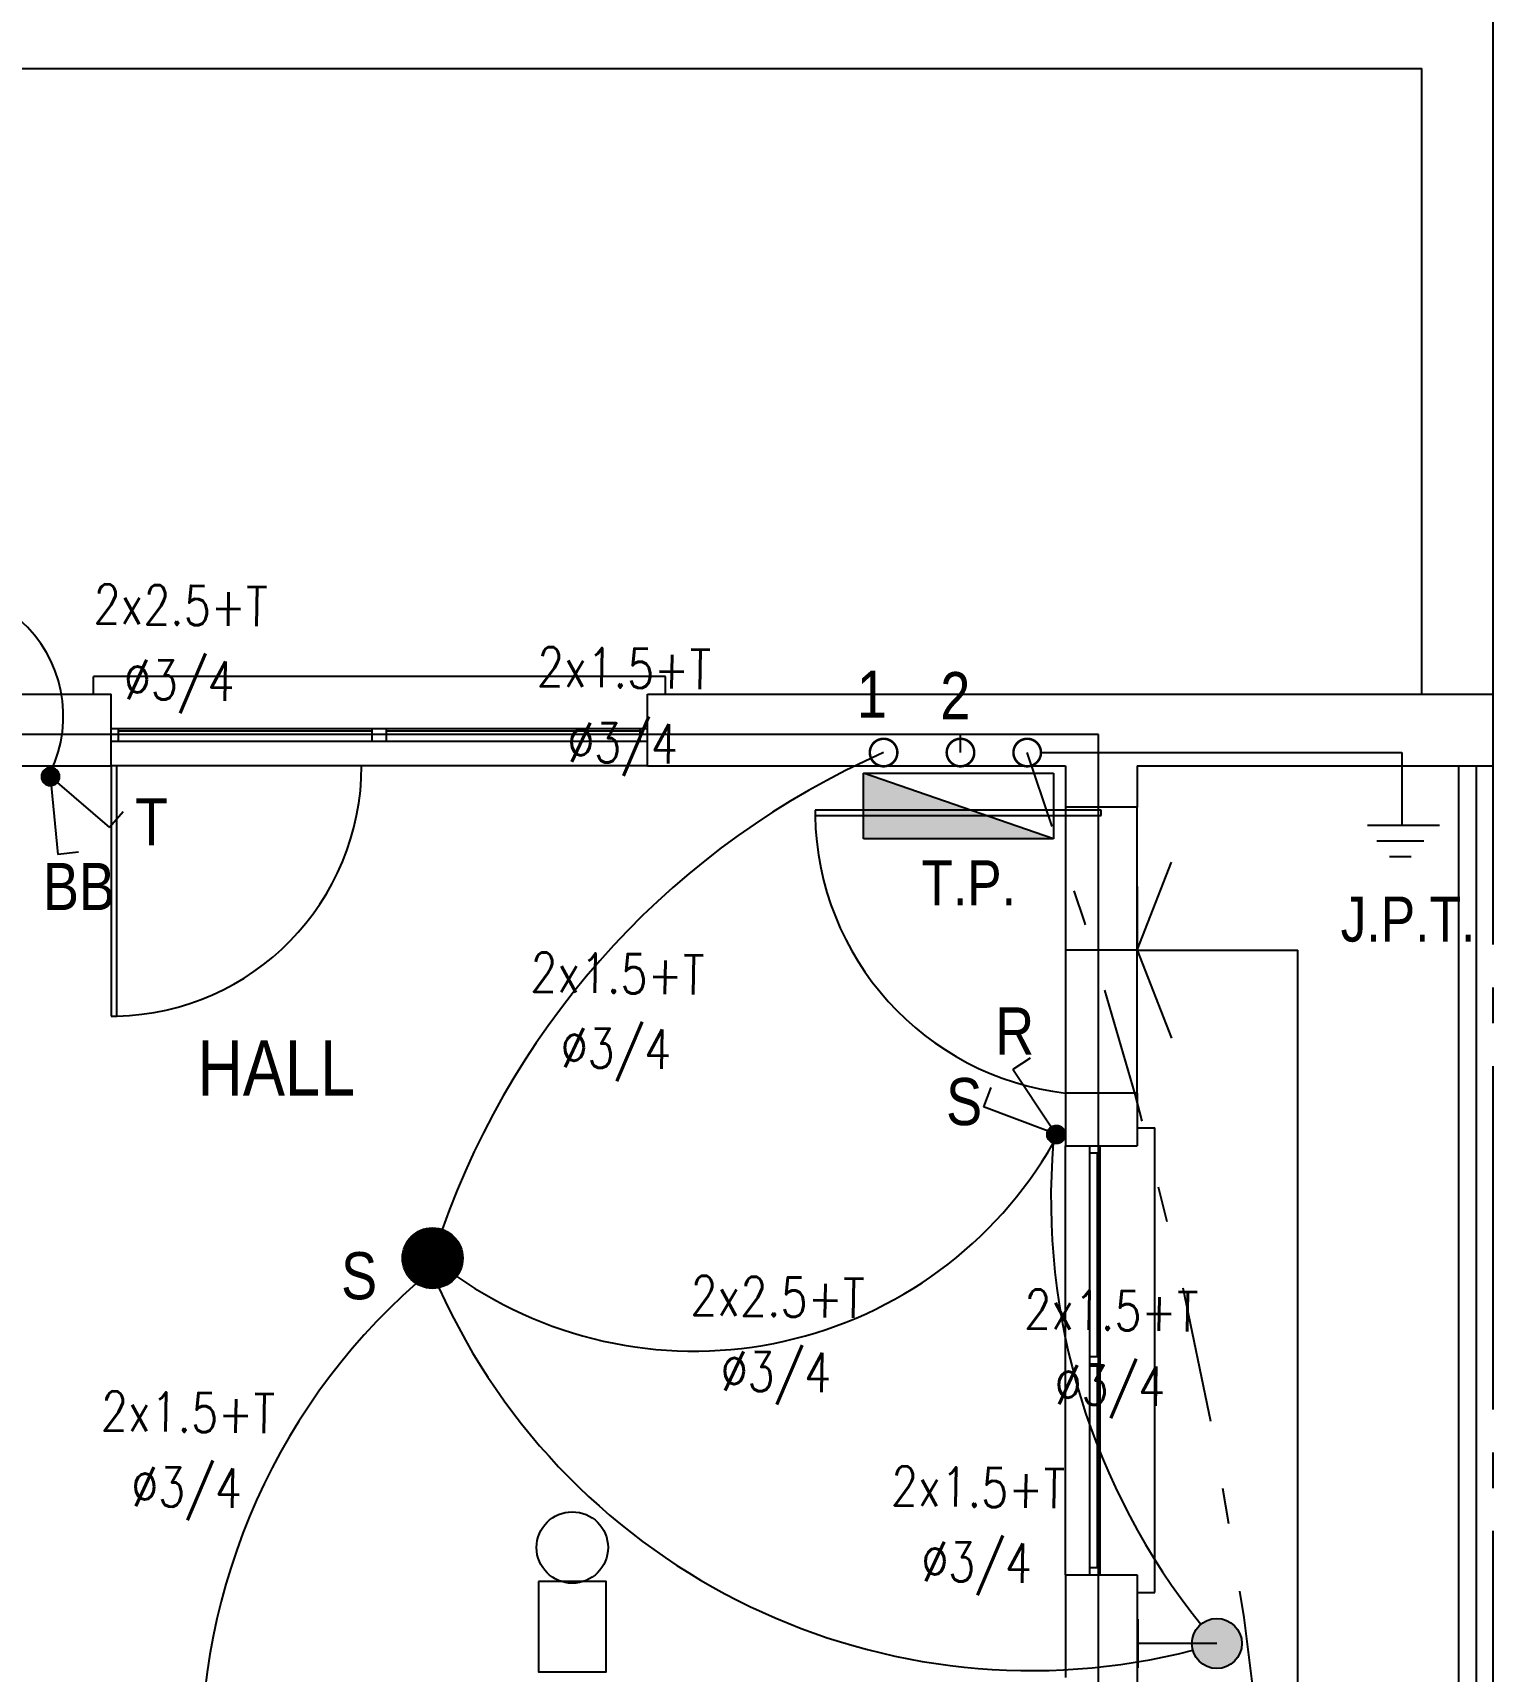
# Model space of a CAD drawing. Header units: millimetres. Extents: x 221 to 543, y -43 to 148.
# Drawn here: x 511.389 to 515.475, y 0.496 to 5.078 of the extents above; entities that cross this region are included whole.
import ezdxf
from ezdxf.enums import TextEntityAlignment as Align

# ---------------------------------------------------------------- set-up
doc = ezdxf.new("R2010")
doc.units = ezdxf.units.MM
doc.linetypes.add('ACAD_ISO04W100', pattern=[30, 24, -3, 0, -3])
doc.linetypes.add('DASHDOT', pattern=[25.4, 12.7, -6.35, 0, -6.35])
for name, color, linetype in [('10-INST-ELEC-SIMB', 1, 'Continuous'), ('10-INST-ELEC-TEXT', 7, 'Continuous'), ('10-SOLADOS', 15, 'Continuous'), ('electricidad de adad', 20, 'Continuous')]:
    doc.layers.add(name, color=color, linetype=linetype)
doc.styles.add('gardel', font='ARIALN.TTF')
doc.styles.add('NARROW', font='ARIALN.TTF')
doc.styles.add('ROMANS', font='romans.shx', dxfattribs={"width": 0.85})

# ---------------------------------------------------------------- blocks, each defined once
blk = doc.blocks.new('SEPLN504')
at = {"color": 0, "const_width": 0.169}
blk.add_lwpolyline([(-0.0819, 0.0121, 1), (0.0871, 0.0121, 1)], format="xyb", close=True, dxfattribs=at)
at = {"color": 0}
blk.add_circle((0.0026, 0.0121), 0.169, dxfattribs=at)
blk = doc.blocks.new('SEPLN510')
at = {"color": 0}
for p in [(0.0428, 0.0362), (0.4089, 0.205)]:
    blk.add_line(p, (0.332, 0.292), dxfattribs=at)
at = {"color": 0, "const_width": 0.0507}
blk.add_lwpolyline([(-0.0205, 0.0026, 1), (0.0302, 0.0026, 1)], format="xyb", close=True, dxfattribs=at)
at = {"color": 0}
blk.add_circle((0.0049, 0.0026), 0.0507, dxfattribs=at)
blk = doc.blocks.new('ELE-TEX')
at = {"style": 'ROMANS', "width": 0.8}
for tag, p in [('COND', (0.0042, 0.1619)), ('CANO', (0.0042, -0.1601))]:
    blk.add_attdef(tag, text='', height=0.2, dxfattribs=at).set_placement(p, align=Align.MIDDLE)

msp = doc.modelspace()

# ---------------------------------------------------------------- hatches: boundary and pattern name
at = {"layer": 'electricidad de adad'}
for color, points in [(256, [(514.2455, 2.8237), (513.7135, 3.008), (513.7135, 2.8237)]), (0, [(514.6322, 0.5736, 1), (514.7722, 0.5736, 1)])]:
    msp.add_hatch(color=color, dxfattribs=at).paths.add_polyline_path(points)

# ---------------------------------------------------------------- linework, layer by layer
at = {"color": 2}
for p, q in [((515.4754, 3.2285), (515.4754, 5.1785)), ((505.5397, 4.9785), (515.2754, 4.9785)), ((515.2754, 3.2285), (515.2754, 4.9785)), ((515.3788, -3.3994), (515.3788, 3.0285)), ((515.4288, -3.3994), (515.4288, 3.0285)), ((514.4788, 2.6911), (514.4788, 2.5128)), ((514.4788, 2.5128), (514.2788, 2.5128)), ((514.2788, 2.5128), (514.2788, 2.3345))]:
    msp.add_line(p, q, dxfattribs=at)
for p, q in [((513.1592, 3.2785), (511.5592, 3.2785)), ((511.5592, 3.2285), (511.5592, 3.2785)), ((513.1592, 3.2285), (513.1592, 3.2785)), ((511.6292, 3.0962), (511.6292, 3.1314)), ((512.3392, 3.1253), (511.6292, 3.1253)), ((512.3392, 3.0962), (512.3392, 3.1314)), ((512.3792, 3.0962), (512.3792, 3.1314)), ((513.0892, 3.1253), (512.3792, 3.1253)), ((513.0892, 3.0962), (513.0892, 3.1314)), ((513.1092, 3.0285), (511.6092, 3.0285)), ((511.6092, 3.0285), (511.6092, 2.3285)), ((511.6242, 2.3285), (511.6242, 3.0285)), ((514.3781, 2.904), (513.5781, 2.904)), ((513.5781, 2.904), (513.5781, 2.889)), ((513.5781, 2.889), (514.3781, 2.889)), ((514.3781, 2.889), (514.3781, 2.904)), ((514.4788, 2.5128), (514.5756, 2.7591)), ((514.4788, 2.5128), (514.9288, 2.5128)), ((514.4788, 2.5128), (514.5756, 2.2665)), ((514.9288, -3.5215), (514.9288, 2.5128)), ((511.6092, 2.3285), (511.6242, 2.3285)), ((514.4788, 2.0158), (514.5288, 2.0158)), ((514.5288, 0.7158), (514.5288, 2.0158)), ((514.2788, 0.7658), (514.2788, 1.9658)), ((514.3465, 1.9458), (514.3756, 1.9458)), ((514.3678, 1.3758), (514.3678, 1.9458)), ((514.3465, 1.3758), (514.3756, 1.3758)), ((514.3465, 1.3558), (514.3756, 1.3558)), ((514.3678, 0.7858), (514.3678, 1.3558)), ((514.3465, 0.7858), (514.3756, 0.7858)), ((514.4788, 0.7158), (514.5288, 0.7158))]:
    msp.add_line(p, q)
at = {"color": 4}
for p, q in [((509.5397, 3.2285), (511.6092, 3.2285)), ((511.6092, 3.0285), (511.6092, 3.2285)), ((513.1092, 3.2285), (515.4754, 3.2285)), ((513.1092, 3.0285), (513.1092, 3.2285)), ((515.4754, 3.0285), (515.4754, 3.2285)), ((510.4397, 3.0285), (511.6092, 3.0285)), ((513.1092, 3.0285), (514.2788, 3.0285)), ((514.2788, 3.0285), (514.2788, 2.9128)), ((514.4788, 3.0285), (515.4754, 3.0285)), ((514.4788, 3.0285), (514.4788, 2.9128)), ((514.4788, 2.9128), (514.2788, 2.9128)), ((514.2788, 2.1128), (514.2788, 1.9658)), ((514.4788, 2.1128), (514.2788, 2.1128)), ((514.4788, 2.1128), (514.4788, 1.9658)), ((514.2788, 1.9658), (514.4788, 1.9658)), ((514.2788, 0.7658), (514.2788, 0.4785)), ((514.2788, 0.7658), (514.4788, 0.7658)), ((514.4788, 0.7658), (514.4788, -2.7715))]:
    msp.add_line(p, q, dxfattribs=at)
at = {"color": 252}
for p, q in [((513.1092, 3.1314), (511.6092, 3.1314)), ((513.1092, 3.0962), (511.6092, 3.0962))]:
    msp.add_line(p, q, dxfattribs=at)
at = {"color": 252, "linetype": 'ACAD_ISO04W100', "ltscale": 0.04}
msp.add_line((515.4754, -5.2718), (515.4754, 3.0285), dxfattribs=at)
at = {"color": 251}
for p, q in [((514.2788, 2.9128), (514.2788, 2.1128)), ((514.4788, 2.1128), (514.4788, 2.9128)), ((514.3465, 0.7658), (514.3465, 1.9658)), ((514.3756, 0.7658), (514.3756, 1.9658))]:
    msp.add_line(p, q, dxfattribs=at)
at = {"color": 252}
msp.add_arc((511.6092, 3.0285), 0.7002, 271.2276, 0, dxfattribs=at)
at = {"color": 251}
msp.add_arc((514.3726, 2.9018), 0.7946, 180.9252, 263.2183, dxfattribs=at)
at = {"layer": '10-INST-ELEC-SIMB', "color": 180, "linetype": 'Continuous', "ltscale": 0.4}
msp.add_lwpolyline([(512.8041, 0.747), (512.8041, 0.4941), (512.9937, 0.4941), (512.9937, 0.747)], close=True, dxfattribs=at)
msp.add_circle((512.8989, 0.8419), 0.0999, dxfattribs=at)
at = {"layer": '10-INST-ELEC-TEXT', "color": 10, "ltscale": 20}
for centre, radius, start, end in [((511.1189, 3.1676), 0.3562, 333.879, 48.9864), ((514.6971, 0.9681), 2.2932, 113.8536, 160.5555), ((513.2395, 2.5503), 1.159, 235.0487, 330.1215), ((516.1357, 1.8172), 1.8977, 175.276, 218.8279), ((513.6348, 0.2491), 1.7743, 131.3787, 235.7921), ((514.183, 2.316), 1.8181, 204.2713, 284.386)]:
    msp.add_arc(centre, radius, start, end, dxfattribs=at)
at = {"layer": 'electricidad de adad'}
for p, q in [((514.3711, 3.1159), (505.4666, 3.1159)), ((513.9849, 3.0654), (513.9849, 3.1159)), ((514.3711, -2.6592), (514.3711, 3.1159)), ((514.2101, 3.0657), (515.2199, 3.0657)), ((515.2199, 3.0657), (515.2199, 2.8609)), ((513.7135, 2.8237), (513.7135, 3.008)), ((513.7135, 3.008), (514.2455, 3.008)), ((514.2455, 2.8237), (513.7135, 3.008)), ((514.2455, 3.008), (514.2455, 2.8237)), ((515.3246, 2.8609), (515.1239, 2.8609)), ((514.2455, 2.8237), (513.7135, 2.8237)), ((515.2809, 2.8174), (515.1501, 2.8174)), ((515.246, 2.7738), (515.185, 2.7738))]:
    msp.add_line(p, q, dxfattribs=at)
at = {"layer": 'electricidad de adad', "color": 0}
for p, q in [((514.4815, 0.6414), (514.4815, 0.5058)), ((514.7022, 0.5736), (514.4815, 0.5736))]:
    msp.add_line(p, q, dxfattribs=at)
at = {"layer": 'electricidad de adad', "const_width": 0.007}
for points in [[(513.7694, 3.1039, 1), (513.7701, 3.0269, 1)], [(513.9845, 3.1039, 1), (513.9852, 3.0269, 1)], [(514.1712, 3.1039, 1), (514.1719, 3.0269, 1)]]:
    msp.add_lwpolyline(points, format="xyb", close=True, dxfattribs=at)
at = {"layer": 'electricidad de adad', "color": 0}
msp.add_circle((514.7022, 0.5736), 0.07, dxfattribs=at)
at = {"layer": 'electricidad de adad', "linetype": 'DASHDOT', "ltscale": 0.03}
msp.add_arc((502.5406, -1.1399), 12.3679, 342.92463, 19.8782, dxfattribs=at)

# ---------------------------------------------------------------- block references
at = {"layer": '10-INST-ELEC-SIMB'}
for p, xscale, yscale, zscale, rotation in [((511.438, 3.0007), -0.4999999999999211, 0.5000000000000228, 0.5, 137.0156204702137), ((511.4364, 2.9993), -0.4999999999999271, 0.5000000000000355, 0.5, 180.7752615021022), ((514.2535, 1.9944), 0.4999999999999162, 0.4999999999999162, 0.4999999999999162, 82.2823636738404), ((514.2558, 1.9956), 0.4999999999999056, 0.4999999999999056, 0.4999999999999056, 117.7642551948197)]:
    msp.add_blockref('SEPLN510', p, dxfattribs=dict(at, xscale=xscale, yscale=yscale, zscale=zscale, rotation=rotation))
at = {"layer": '10-INST-ELEC-SIMB', "color": 0, "xscale": 0.5, "yscale": 0.5, "zscale": 0.5}
msp.add_blockref('SEPLN504', (512.5067, 1.6453), dxfattribs=at)
at = {"layer": '10-INST-ELEC-TEXT', "ltscale": 20}
ref = msp.add_blockref('ELE-TEX', (511.7982, 3.368), dxfattribs=dict(at, xscale=0.6756479999999314, yscale=0.6756479999999314, zscale=0.6756479999999314, rotation=358.992642891806))
ref.add_attrib('COND', '2x2.5+T', dxfattribs={"layer": '0', "height": 0.11, "rotation": 358.9926, "style": 'ROMANS', "width": 0.8}).set_placement((511.8029, 3.4773), align=Align.MIDDLE)
ref.add_attrib('CANO', '%%C3/4', dxfattribs={"layer": '0', "height": 0.11, "rotation": 358.9926, "style": 'ROMANS', "width": 0.8}).set_placement((511.7991, 3.2598), align=Align.MIDDLE)
ref = msp.add_blockref('ELE-TEX', (513.0388, 3.1923), dxfattribs=dict(at, xscale=0.6756479999999314, yscale=0.6756479999999314, zscale=0.6756479999999314, rotation=358.9926428918059))
ref.add_attrib('COND', '2x1.5+T', dxfattribs={"layer": '0', "height": 0.11, "rotation": 358.9926, "style": 'ROMANS', "width": 0.8}).set_placement((513.0435, 3.3017), align=Align.MIDDLE)
ref.add_attrib('CANO', '%%C3/4', dxfattribs={"layer": '0', "height": 0.11, "rotation": 358.9926, "style": 'ROMANS', "width": 0.8}).set_placement((513.0397, 3.0841), align=Align.MIDDLE)
ref = msp.add_blockref('ELE-TEX', (513.0202, 2.338), dxfattribs=dict(at, xscale=0.6756479999999315, yscale=0.6756479999999315, zscale=0.6756479999999315, rotation=358.992642891806))
ref.add_attrib('COND', '2x1.5+T', dxfattribs={"layer": '0', "height": 0.11, "rotation": 358.9926, "style": 'ROMANS', "width": 0.8}).set_placement((513.0249, 2.4473), align=Align.MIDDLE)
ref.add_attrib('CANO', '%%C3/4', dxfattribs={"layer": '0', "height": 0.11, "rotation": 358.9926, "style": 'ROMANS', "width": 0.8}).set_placement((513.0211, 2.2298), align=Align.MIDDLE)
ref = msp.add_blockref('ELE-TEX', (513.4679, 1.4337), dxfattribs=dict(at, xscale=0.6756479999999314, yscale=0.6756479999999314, zscale=0.6756479999999314, rotation=358.992642891806))
ref.add_attrib('COND', '2x2.5+T', dxfattribs={"layer": '0', "height": 0.11, "rotation": 358.9926, "style": 'ROMANS', "width": 0.8}).set_placement((513.4727, 1.543), align=Align.MIDDLE)
ref.add_attrib('CANO', '%%C3/4', dxfattribs={"layer": '0', "height": 0.11, "rotation": 358.9926, "style": 'ROMANS', "width": 0.8}).set_placement((513.4688, 1.3255), align=Align.MIDDLE)
ref = msp.add_blockref('ELE-TEX', (514.4021, 1.3958), dxfattribs=dict(at, xscale=0.6756479999999314, yscale=0.6756479999999314, zscale=0.6756479999999314, rotation=358.992642891806))
ref.add_attrib('COND', '2x1.5+T', dxfattribs={"layer": '0', "height": 0.11, "rotation": 358.9926, "style": 'ROMANS', "width": 0.8}).set_placement((514.4068, 1.5051), align=Align.MIDDLE)
ref.add_attrib('CANO', '%%C3/4', dxfattribs={"layer": '0', "height": 0.11, "rotation": 358.9926, "style": 'ROMANS', "width": 0.8}).set_placement((514.403, 1.2875), align=Align.MIDDLE)
ref = msp.add_blockref('ELE-TEX', (511.8188, 1.1108), dxfattribs=dict(at, xscale=0.6756479999999315, yscale=0.6756479999999315, zscale=0.6756479999999315, rotation=358.992642891806))
ref.add_attrib('COND', '2x1.5+T', dxfattribs={"layer": '0', "height": 0.11, "rotation": 358.9926, "style": 'ROMANS', "width": 0.8}).set_placement((511.8236, 1.2201), align=Align.MIDDLE)
ref.add_attrib('CANO', '%%C3/4', dxfattribs={"layer": '0', "height": 0.11, "rotation": 358.9926, "style": 'ROMANS', "width": 0.8}).set_placement((511.8197, 1.0026), align=Align.MIDDLE)
ref = msp.add_blockref('ELE-TEX', (514.0292, 0.9012), dxfattribs=dict(at, xscale=0.6756479999999314, yscale=0.6756479999999314, zscale=0.6756479999999314, rotation=358.9926428918059))
ref.add_attrib('COND', '2x1.5+T', dxfattribs={"layer": '0', "height": 0.11, "rotation": 358.9926, "style": 'ROMANS', "width": 0.8}).set_placement((514.0339, 1.0105), align=Align.MIDDLE)
ref.add_attrib('CANO', '%%C3/4', dxfattribs={"layer": '0', "height": 0.11, "rotation": 358.9926, "style": 'ROMANS', "width": 0.8}).set_placement((514.0301, 0.793), align=Align.MIDDLE)

# ---------------------------------------------------------------- texts
at = {"style": 'NARROW'}
for s, height, p in [('1', 0.1318, (513.6951, 3.1625, 2.4109)), ('2', 0.1318, (513.9284, 3.1585, 2.4109)), ('T', 0.1318, (511.6754, 2.806, 2.4109)), ('BB', 0.13185, (511.418, 2.6248, 2.4109)), ('R', 0.1318, (514.0821, 2.2207, 2.4109)), ('S', 0.1318, (513.9447, 2.0233, 2.4109)), ('S', 0.1318, (512.2521, 1.5362, 2.4109))]:
    msp.add_text(s, height=height, dxfattribs=at).set_placement(p)
at = {"layer": '10-SOLADOS', "color": 7, "ltscale": 0.1, "style": 'gardel'}
msp.add_attdef('HALL', text='', height=0.1541, dxfattribs=at).set_placement((512.0706, 2.183), align=Align.MIDDLE)
at = {"layer": 'electricidad de adad', "color": 7, "style": 'NARROW'}
for s, p in [('T.P.', (513.8754, 2.6379)), ('J.P.T.', (515.0484, 2.5367))]:
    msp.add_text(s, height=0.126, dxfattribs=at).set_placement(p)

doc.saveas('drawing.dxf')
